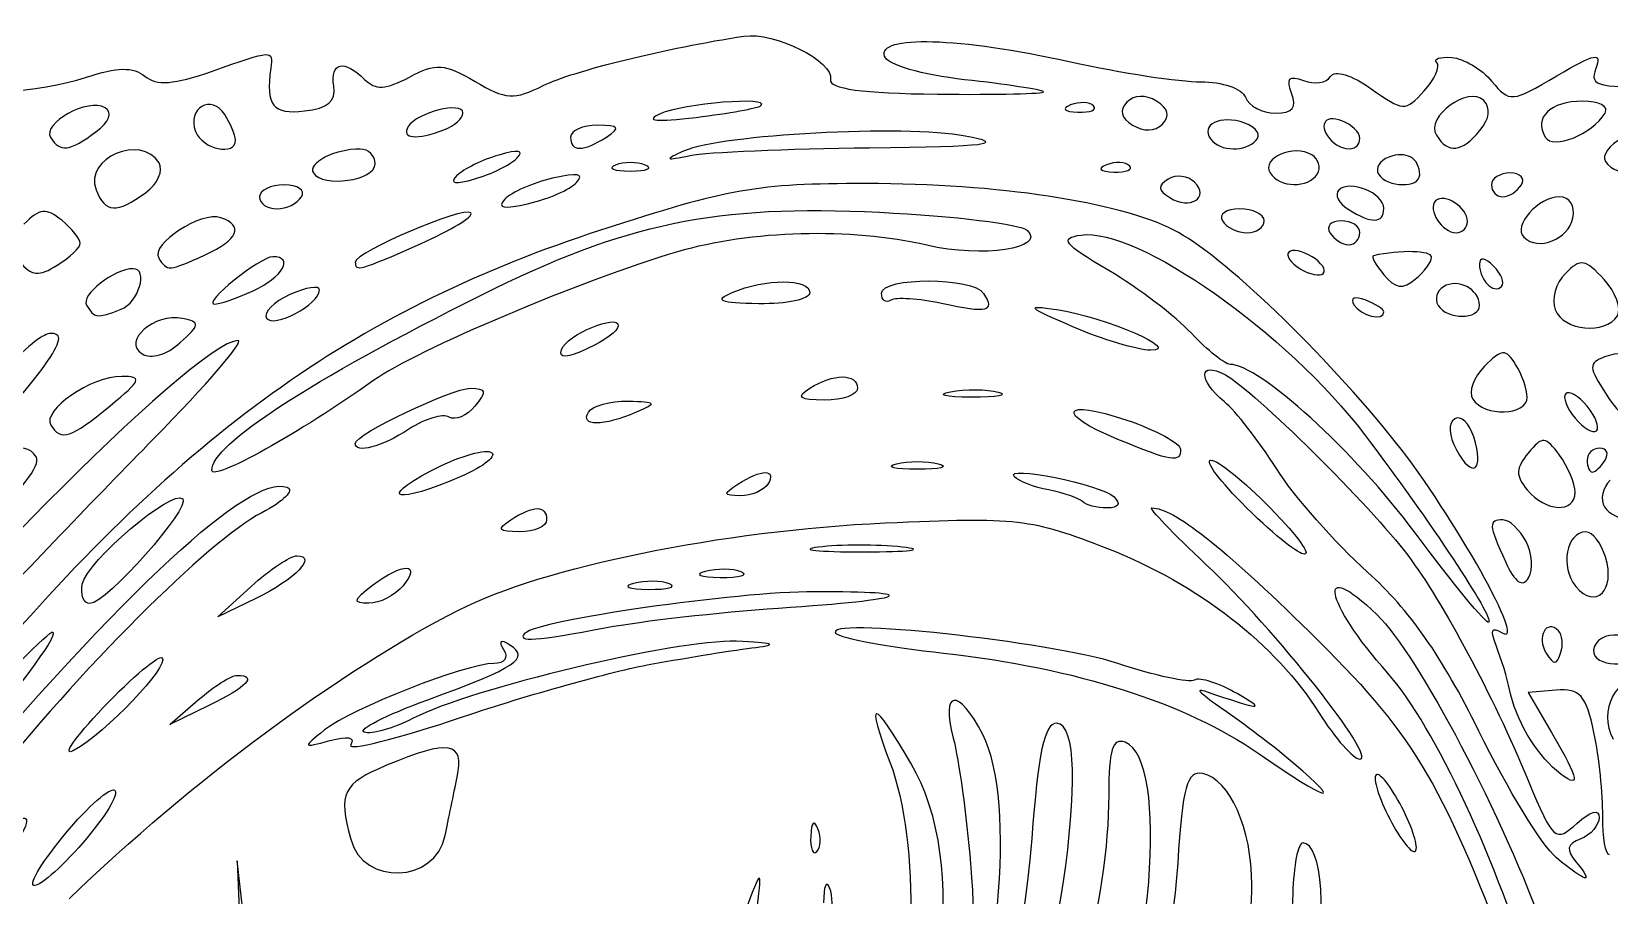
# Model space of a CAD drawing. Extents: x 10.1 to 90.6, y 31.5 to 101.4.
# Drawn here: x 37.27 to 72.18, y 82.28 to 101.39 of the extents above; entities that cross this region are included whole.
import ezdxf

# ---------------------------------------------------------------- set-up
doc = ezdxf.new("R2010")
doc.units = 0
doc.layers.get('0').update_dxf_attribs({"linetype": 'CONTINUOUS'})

msp = doc.modelspace()

# ---------------------------------------------------------------- linework, layer by layer
at = {"color": 7}
for points in [[(62.161388, 99.846646)], [(53.408091, 99.748255)], [(60.766814, 99.741895)], [(72.084142, 99.583486)], [(38.69545, 99.168122)], [(46.39704, 99.213495)], [(69.314444, 99.196401)], [(41.784421, 98.986671)], [(49.990555, 99.052817)], [(55.811388, 98.817737)], [(64.391757, 99.022736)], [(66.659305, 99.024588)], [(44.87526, 98.457512)], [(48.00618, 98.583134)], [(50.850451, 98.434295)], [(61.560564, 98.418912)], [(65.721963, 98.240781)], [(67.982222, 98.214966)], [(39.79395, 97.822062)], [(49.329097, 98.047373)], [(63.001245, 98.054226)], [(70.23118, 97.994491)], [(43.24368, 97.729908)], [(67.188472, 97.473617)], [(64.542638, 97.200741)], [(69.040555, 97.185125)], [(71.372021, 97.269924)], [(38.348888, 96.702822)], [(66.659305, 96.936158)], [(41.114565, 96.449462)], [(45.877869, 96.693683)], [(65.600972, 96.406991)], [(68.246805, 96.395172)], [(69.618228, 96.199735)], [(42.172898, 95.655712)], [(43.640555, 95.671214)], [(52.76868, 95.613241)], [(69.305138, 95.333047)], [(39.25329, 95.244674)], [(40.614354, 95.039781)], [(67.188472, 95.188058)], [(60.309305, 94.856414)], [(48.995677, 94.348395)], [(54.488472, 93.496575)], [(57.600411, 93.419115)], [(70.359421, 93.298137)], [(39.010347, 93.107902)], [(49.59368, 92.967408)], [(71.686388, 93.099699)], [(39.966249, 92.372095)], [(44.434305, 92.279235)], [(61.301492, 92.367566)], [(69.177956, 92.422144)], [(37.378778, 91.97522)], [(56.406701, 91.826876)], [(72.083263, 91.909075)], [(41.259305, 91.682692)], [(46.106532, 91.67204)], [(52.900972, 91.379908)], [(71.421815, 91.197046)], [(60.521493, 90.99133)], [(64.145763, 90.861909)], [(47.873888, 90.58624)], [(67.880561, 90.302599)], [(70.335701, 90.108881)], [(56.533092, 89.985519)], [(72.091717, 89.765775)], [(52.972152, 89.436805)], [(38.395635, 89.168584)], [(44.815604, 89.139445)], [(51.384652, 89.172222)], [(49.990706, 88.204937)], [(71.052492, 88.133264)], [(50.973792, 87.394484)], [(38.860338, 86.436282)], [(65.204097, 85.194145)], [(67.585347, 84.236158)], [(46.420963, 83.603883)], [(54.669201, 83.756601)], [(71.001416, 83.117624)], [(37.297715, 82.538491)], [(54.928283, 82.45022)]]:
    msp.add_lwpolyline(points, close=True, dxfattribs=at)
for points in [[(57.405426, 95.371214), (57.405426, 95.371343)], [(42.234715, 88.850502), (41.391597, 88.441443), (42.133954, 89.116966)], [(41.193159, 86.478906), (40.333263, 86.062148), (40.957886, 86.604404)], [(71.004028, 86.819589), (70.378563, 86.767823), (70.900184, 85.883742)], [(42.036698, 81.174434), (41.818092, 83.045533), (41.908344, 80.894968)]]:
    msp.add_lwpolyline(points, dxfattribs=at)
for points in [[(48.594124, 100.192941), (49.231312, 100.511621), (51.339858, 101.030215), (53.033263, 101.284744)], [(53.033263, 101.284744), (53.707586, 101.386098), (55.034032, 100.723674), (54.949561, 100.327751)], [(56.14167, 100.838754), (55.983203, 101.316092), (57.79008, 101.263381), (60.254314, 100.718779)], [(41.255257, 100.506596), (42.619118, 100.987794), (42.616162, 100.987643), (42.56247, 100.574171)], [(71.017532, 100.406428), (71.875266, 100.912501), (72.020941, 100.939698), (71.877947, 100.567067)], [(38.485191, 100.377064), (39.170311, 100.603174), (39.523098, 100.60895), (39.777022, 100.398204)], [(42.56247, 100.574171), (42.454454, 99.742345), (42.607039, 99.549691), (43.309826, 99.630555)], [(43.959685, 100.177296), (43.870099, 100.710839), (44.187605, 100.781183), (44.640624, 100.328164)], [(45.630542, 100.378736), (46.221364, 100.694935), (46.407768, 100.682708), (47.083726, 100.28341)], [(57.915022, 100.322171), (56.965286, 100.428277), (56.204353, 100.649939), (56.14167, 100.838754)], [(60.254314, 100.718779), (61.375965, 100.470891), (62.675963, 100.271268), (63.143199, 100.275176)], [(66.007948, 100.392079), (66.100867, 100.542426), (66.47589, 100.430153), (66.907611, 100.122741)], [(68.080239, 100.073275), (68.318004, 100.336006), (68.444814, 100.618695), (68.362036, 100.701475)], [(68.362036, 100.701475), (68.279256, 100.784255), (68.427825, 100.834124), (68.692186, 100.812296)], [(68.692186, 100.812296), (68.95655, 100.790468), (69.355576, 100.553142), (69.578913, 100.284907)], [(71.877947, 100.567067), (71.724123, 100.166204), (71.915867, 100.126493), (73.680476, 100.193745)], [(35.128417, 100.226873), (35.778236, 99.94832), (37.406884, 100.021192), (38.485191, 100.377064)], [(39.777022, 100.398204), (40.033181, 100.185609), (40.427415, 100.214517), (41.255257, 100.506596)], [(44.640624, 100.328164), (44.880443, 100.088345), (45.109842, 100.100067), (45.630542, 100.378736)], [(47.083726, 100.28341), (47.765422, 99.880722), (47.947987, 99.869786), (48.594124, 100.192941)], [(54.949561, 100.327751), (54.905545, 100.121447), (55.64863, 100.018853), (57.311917, 100.001594)], [(59.658533, 100.056365), (59.614559, 100.100339), (58.82998, 100.219952), (57.915022, 100.322171)], [(63.143199, 100.275176), (63.610434, 100.279092), (64.053183, 100.124712), (64.127084, 99.93213)], [(65.14986, 100.024793), (65.022082, 100.357771), (65.087664, 100.426263), (65.414274, 100.30093)], [(65.414274, 100.30093), (65.653158, 100.209263), (65.92031, 100.250278), (66.007948, 100.392079)], [(69.398766, 99.858851), (69.058356, 100.199261), (68.103358, 99.49905), (68.354289, 99.093033)], [(69.578913, 100.284907), (69.971534, 99.813359), (70.019177, 99.817383), (71.017532, 100.406428)], [(38.899357, 99.701109), (38.532575, 99.927794), (37.49806, 99.359223), (37.695635, 99.039542)], [(41.549418, 99.549736), (41.255791, 100.013318), (40.703434, 99.694854), (40.902292, 99.176634)], [(43.309826, 99.630555), (43.832756, 99.690724), (44.015559, 99.844521), (43.959685, 100.177296)], [(46.815555, 99.5856), (46.815555, 99.851438), (45.799216, 99.599491), (45.605192, 99.285541)], [(53.408091, 99.748255), (53.640141, 99.955358), (51.684235, 99.797568), (51.18118, 99.568603)], [(57.311917, 100.001594), (58.646531, 99.987756), (59.702509, 100.012389), (59.658533, 100.056365)], [(60.766814, 99.741905), (60.678893, 99.829824), (60.45069, 99.839222), (60.259696, 99.762781)], [(62.161388, 99.846646), (61.917911, 99.997122), (61.668501, 99.988759), (61.504354, 99.824606)], [(62.289256, 99.339514), (62.465646, 99.515904), (62.423021, 99.684946), (62.161388, 99.846646)], [(64.127084, 99.93213), (64.200984, 99.739551), (64.499572, 99.581983), (64.790614, 99.581983)], [(64.790614, 99.581983), (65.176678, 99.581983), (65.273828, 99.701731), (65.14986, 100.024793)], [(66.907611, 100.122741), (67.620285, 99.61527), (67.664079, 99.613424), (68.080239, 100.073275)], [(69.314444, 99.196401), (69.531159, 99.457526), (69.561527, 99.69609), (69.398766, 99.858851)], [(71.585325, 99.846646), (70.874295, 99.846646), (70.495406, 99.481577), (70.760788, 99.052182)], [(72.084142, 99.583486), (72.175418, 99.731171), (71.956541, 99.846646), (71.585325, 99.846646)], [(38.69545, 99.168122), (38.990413, 99.391761), (39.068719, 99.596437), (38.899357, 99.701109)], [(41.784421, 98.986671), (41.782304, 99.095811), (41.676442, 99.34919), (41.549418, 99.549736)], [(46.39704, 99.213495), (46.627225, 99.301824), (46.815555, 99.469271), (46.815555, 99.5856)], [(51.18118, 99.568603), (50.824966, 99.406472), (51.084395, 99.380395), (51.97493, 99.48881)], [(51.97493, 99.48881), (52.702534, 99.57739), (53.347456, 99.69414), (53.408091, 99.748255)], [(60.259696, 99.762781), (60.048629, 99.678321), (60.111322, 99.615625), (60.419549, 99.60293)], [(60.419549, 99.60293), (60.698462, 99.591447), (60.854733, 99.653976), (60.766814, 99.741895)], [(61.504354, 99.824606), (61.327964, 99.648216), (61.370588, 99.479174), (61.632222, 99.317474)], [(64.01076, 99.394772), (63.474473, 99.535014), (63.09728, 99.263451), (63.403303, 98.957429)], [(66.26243, 99.413161), (65.859131, 99.567921), (65.720566, 99.286081), (66.041945, 98.964702)], [(70.760788, 99.052182), (70.937903, 98.765601), (71.790123, 99.107755), (72.084142, 99.583486)], [(37.695635, 99.039542), (37.902377, 98.705022), (38.121884, 98.733253), (38.69545, 99.168122)], [(40.902292, 99.176634), (41.053658, 98.782185), (41.79184, 98.623218), (41.784421, 98.986671)], [(45.605192, 99.285541), (45.438354, 99.01559), (45.796412, 98.983012), (46.39704, 99.213495)], [(49.792117, 99.313349), (49.464696, 99.315466), (49.196805, 99.198337), (49.196805, 99.052817)], [(49.990555, 99.052817), (50.311484, 99.260216), (50.273511, 99.310071), (49.792117, 99.313349)], [(57.928055, 99.075423), (56.588835, 99.323954), (52.519482, 99.108194), (51.710347, 98.745754)], [(61.632222, 99.317474), (61.875699, 99.166998), (62.125109, 99.175361), (62.289256, 99.339514)], [(64.391757, 99.022736), (64.471468, 99.151713), (64.300018, 99.319128), (64.01076, 99.394772)], [(66.659305, 99.024588), (66.659305, 99.154541), (66.480711, 99.329396), (66.26243, 99.413161)], [(68.354289, 99.093033), (68.610742, 98.678087), (68.911118, 98.710425), (69.314444, 99.196401)], [(73.106809, 99.131702), (72.857476, 99.381032), (71.911239, 98.801992), (72.091468, 98.510376)], [(40.093487, 98.483521), (39.696639, 99.125635), (38.431348, 98.586144), (38.698906, 97.888901)], [(49.196805, 99.052817), (49.196805, 98.721315), (49.477591, 98.721315), (49.990555, 99.052817)], [(51.842638, 98.644866), (52.20644, 98.719743), (53.992378, 98.797536), (55.811388, 98.817737)], [(55.811388, 98.817737), (58.432687, 98.846849), (58.871723, 98.900298), (57.928055, 99.075423)], [(63.403303, 98.957429), (63.648675, 98.712057), (64.223207, 98.750017), (64.391757, 99.022736)], [(65.592616, 98.661112), (65.201043, 98.903118), (64.472884, 98.585994), (64.673774, 98.260942)], [(66.041945, 98.964702), (66.294804, 98.71184), (66.659305, 98.747199), (66.659305, 99.024588)], [(39.79395, 97.822062), (40.062274, 98.018267), (40.197066, 98.315923), (40.093487, 98.483521)], [(44.544139, 98.788241), (43.979079, 98.788241), (43.372614, 98.47856), (43.508163, 98.259239)], [(43.508163, 98.259239), (43.714651, 97.925131), (44.875241, 98.093453), (44.87526, 98.457512)], [(44.87526, 98.457512), (44.87527, 98.639413), (44.726265, 98.788241), (44.544139, 98.788241)], [(47.609305, 98.65595), (47.245503, 98.550479), (46.828784, 98.34512), (46.683263, 98.199599)], [(47.080138, 98.126783), (47.44394, 98.232254), (47.860659, 98.437613), (48.00618, 98.583134)], [(48.00618, 98.583134), (48.18257, 98.759523), (48.050278, 98.783794), (47.609305, 98.65595)], [(50.850451, 98.434295), (50.66855, 98.507693), (50.370893, 98.507693), (50.188992, 98.434295)], [(51.710347, 98.745754), (51.261621, 98.544756), (51.28173, 98.529418), (51.842638, 98.644866)], [(61.560564, 98.418923), (61.472643, 98.506841), (61.24444, 98.516239), (61.053446, 98.439798)], [(65.721963, 98.240792), (65.805688, 98.376258), (65.747469, 98.565401), (65.592616, 98.661112)], [(67.296416, 98.609986), (67.093198, 98.532005), (66.992802, 98.361614), (67.073314, 98.231344)], [(67.982222, 98.214968), (67.982222, 98.587303), (67.684372, 98.758859), (67.296416, 98.609986)], [(72.091468, 98.510376), (72.327254, 98.128865), (73.273888, 98.2101), (73.273888, 98.611843)], [(46.683263, 98.199599), (46.506873, 98.023209), (46.639165, 97.998939), (47.080138, 98.126783)], [(48.79993, 98.142221), (48.363367, 98.040375), (47.887117, 97.831037), (47.741597, 97.677026)], [(49.329097, 98.047373), (49.513802, 98.242856), (49.354047, 98.271489), (48.79993, 98.142221)], [(50.188992, 98.434295), (50.007091, 98.360897), (50.15592, 98.300842), (50.519722, 98.300842)], [(50.519722, 98.300842), (50.883524, 98.300842), (51.032352, 98.360897), (50.850451, 98.434295)], [(61.053446, 98.439798), (60.842379, 98.355338), (60.905073, 98.292642), (61.213299, 98.279947)], [(61.213299, 98.279947), (61.492212, 98.268465), (61.648483, 98.330994), (61.560564, 98.418912)], [(62.420778, 98.123581), (62.18078, 97.975253), (62.188098, 97.876929), (62.451237, 97.7143)], [(63.001245, 98.054226), (62.855724, 98.199747), (62.594514, 98.230955), (62.420778, 98.123581)], [(64.673774, 98.260942), (64.880572, 97.92634), (65.520022, 97.914045), (65.721963, 98.240781)], [(67.188472, 97.473627), (67.188472, 97.814659), (66.434655, 98.122618), (66.192535, 97.880501)], [(67.073314, 98.231344), (67.257986, 97.932539), (67.982222, 97.919492), (67.982222, 98.214966)], [(69.982212, 98.259074), (69.755343, 98.259074), (69.569722, 98.140012), (69.569722, 97.994491)], [(70.23118, 97.994491), (70.321117, 98.140012), (70.209087, 98.259074), (69.982212, 98.259074)], [(38.698906, 97.888901), (38.89729, 97.371916), (39.156685, 97.356083), (39.79395, 97.822062)], [(42.862421, 97.994491), (42.562791, 97.994491), (42.317638, 97.875429), (42.317638, 97.729908)], [(43.24368, 97.729908), (43.333617, 97.875429), (43.162051, 97.994491), (42.862421, 97.994491)], [(48.270763, 97.582178), (48.707326, 97.684024), (49.183576, 97.893362), (49.329097, 98.047373)], [(55.739832, 98.02404), (53.31042, 98.024834), (52.708138, 97.919037), (49.858263, 96.991681)], [(62.542915, 96.99697), (61.295426, 97.624432), (58.654156, 98.023188), (55.739832, 98.02404)], [(62.451237, 97.7143), (62.9026, 97.435345), (63.346055, 97.709405), (63.001245, 98.054226)], [(66.192535, 97.880501), (66.093885, 97.781848), (66.188328, 97.590369), (66.402384, 97.45499)], [(69.040555, 97.185131), (69.040555, 97.497302), (68.524525, 97.831243), (68.334998, 97.64172)], [(69.569722, 97.994491), (69.569722, 97.84897), (69.681757, 97.729908), (69.818689, 97.729908)], [(69.818689, 97.729908), (69.955622, 97.729908), (70.141243, 97.84897), (70.23118, 97.994491)], [(37.938734, 97.211761), (37.60039, 97.492561), (37.453819, 97.477397), (37.101566, 97.125147)], [(41.457742, 97.269885), (41.026241, 97.417633), (39.897714, 96.683621), (40.086566, 96.378051)], [(42.317638, 97.729908), (42.317638, 97.584387), (42.489205, 97.465325), (42.698898, 97.465325)], [(42.698898, 97.465325), (42.90859, 97.465325), (43.153743, 97.584387), (43.24368, 97.729908)], [(46.991826, 97.37725), (46.838034, 97.531042), (44.434305, 96.508774), (44.434305, 96.289577)], [(47.217851, 95.556708), (50.419691, 97.155614), (52.405023, 97.568388), (56.033898, 97.389664)], [(47.741597, 97.677026), (47.556891, 97.481543), (47.716646, 97.45291), (48.270763, 97.582178)], [(63.997856, 97.465325), (63.698226, 97.465325), (63.526659, 97.346262), (63.616597, 97.200741)], [(64.542638, 97.200741), (64.542638, 97.346262), (64.297486, 97.465325), (63.997856, 97.465325)], [(66.402384, 97.45499), (66.914551, 97.131084), (67.188472, 97.13758), (67.188472, 97.473617)], [(68.334998, 97.64172), (68.145475, 97.452188), (68.479416, 96.936158), (68.791587, 96.936158)], [(71.076727, 97.729908), (70.60415, 97.729908), (70.03592, 97.08732), (70.286719, 96.836521)], [(71.372021, 97.269924), (71.4233, 97.536193), (71.29894, 97.729908), (71.076727, 97.729908)], [(38.348888, 96.702822), (38.348888, 96.795521), (38.16432, 97.024542), (37.938734, 97.211761)], [(41.114565, 96.449462), (41.847998, 96.783636), (41.977019, 97.092085), (41.457742, 97.269885)], [(45.877869, 96.693683), (46.563306, 96.996882), (47.064586, 97.30449), (46.991826, 97.37725)], [(57.075954, 96.662023), (55.394519, 97.049905), (53.181303, 96.990347), (51.559931, 96.513584)], [(56.033898, 97.389664), (57.693819, 97.307913), (59.164969, 97.127994), (59.303118, 96.989844)], [(60.489835, 96.886149), (61.729183, 97.062586), (65.048405, 94.727427), (66.761315, 92.474)], [(63.616597, 97.200741), (63.706534, 97.05522), (63.951686, 96.936158), (64.161379, 96.936158)], [(64.161379, 96.936158), (64.371072, 96.936158), (64.542638, 97.05522), (64.542638, 97.200741)], [(66.246814, 97.200741), (66.019945, 97.200741), (65.907909, 97.081679), (65.997847, 96.936158)], [(66.659305, 96.936158), (66.659305, 97.081679), (66.473684, 97.200741), (66.246814, 97.200741)], [(68.791587, 96.936158), (68.92852, 96.936158), (69.040555, 97.048193), (69.040555, 97.185125)], [(70.286719, 96.836521), (70.603377, 96.519865), (71.279576, 96.789899), (71.372021, 97.269924)], [(49.858263, 96.991681), (44.566044, 95.269579), (40.801028, 92.619306), (36.435967, 87.54345)], [(37.842285, 96.217901), (38.120918, 96.39191), (38.348888, 96.610125), (38.348888, 96.702822)], [(59.303118, 96.989844), (59.713884, 96.579079), (58.322991, 96.37435), (57.075954, 96.662023)], [(61.103055, 96.101522), (60.09866, 96.69408), (60.002743, 96.816804), (60.489835, 96.886149)], [(67.44825, 92.305949), (65.899353, 94.259241), (63.584246, 96.4732), (62.542915, 96.99697)], [(65.997847, 96.936158), (66.087784, 96.790637), (66.273405, 96.671574), (66.410337, 96.671574)], [(66.410337, 96.671574), (66.54727, 96.671574), (66.659305, 96.790637), (66.659305, 96.936158)], [(40.086566, 96.378051), (40.271761, 96.0784), (40.305284, 96.080728), (41.114565, 96.449462)], [(42.611532, 96.406991), (42.329055, 96.406991), (41.046151, 95.370089), (41.313002, 95.357461)], [(42.172898, 95.655712), (42.825562, 95.953085), (43.090573, 96.406991), (42.611532, 96.406991)], [(44.434305, 96.289577), (44.434305, 96.069748), (44.524335, 96.09495), (45.877869, 96.693683)], [(51.559931, 96.513584), (49.460753, 95.896324), (45.768551, 94.334827), (44.843425, 93.673057)], [(65.08713, 96.510509), (65.014369, 96.437749), (65.126537, 96.272104), (65.336388, 96.142408)], [(65.600972, 96.406991), (65.39112, 96.536687), (65.15989, 96.58327), (65.08713, 96.510509)], [(65.85023, 96.03889), (65.922991, 96.11165), (65.810823, 96.277295), (65.600972, 96.406991)], [(66.957638, 96.429039), (66.903439, 96.416921), (67.008534, 96.226929), (67.191178, 96.006854)], [(68.246805, 96.395172), (68.246805, 96.544715), (67.555769, 96.56287), (66.957638, 96.429039)], [(67.885035, 95.906958), (68.084009, 96.072092), (68.246805, 96.291789), (68.246805, 96.395172)], [(69.618228, 96.199735), (69.428373, 96.38959), (69.305138, 96.405211), (69.305138, 96.239423)], [(72.060721, 95.902732), (71.648516, 96.358215), (71.541278, 96.375273), (71.204873, 96.038868)], [(37.005117, 96.299827), (37.270947, 95.979522), (37.43489, 95.963478), (37.842285, 96.217901)], [(39.52212, 96.142408), (39.106303, 96.142408), (38.353966, 95.554496), (38.489385, 95.335384)], [(39.25329, 95.244674), (39.639068, 95.392711), (39.863567, 96.142408), (39.52212, 96.142408)], [(62.935112, 94.712459), (62.582324, 95.09011), (61.757899, 95.715188), (61.103055, 96.101522)], [(65.336388, 96.142408), (65.54624, 96.012712), (65.77747, 95.966129), (65.85023, 96.03889)], [(67.191178, 96.006854), (67.443768, 95.702501), (67.609866, 95.678588), (67.885035, 95.906958)], [(69.305138, 96.239423), (69.305138, 95.886262), (69.618037, 95.573363), (69.794617, 95.749943)], [(69.794617, 95.749943), (69.869804, 95.825127), (69.790437, 96.027534), (69.618228, 96.199735)], [(71.204873, 96.038868), (70.993347, 95.827342), (70.892353, 95.466448), (70.980446, 95.236882)], [(41.313002, 95.357461), (41.415295, 95.352619), (41.802248, 95.486831), (42.172898, 95.655712)], [(42.470493, 95.050803), (42.618692, 94.811014), (43.640555, 95.352844), (43.640555, 95.671214)], [(43.640555, 95.671214), (43.640555, 95.778611), (43.346632, 95.73256), (42.987394, 95.568878)], [(52.76868, 95.613241), (53.506539, 95.93031), (54.488472, 95.93031), (54.488472, 95.613241)], [(56.075972, 95.597625), (56.075972, 95.964177), (58.109146, 95.962388), (58.33581, 95.595509)], [(68.507073, 95.742866), (68.359179, 95.651463), (68.306672, 95.465842), (68.390397, 95.330375)], [(69.305138, 95.333042), (69.305138, 95.690328), (68.822819, 95.938009), (68.507073, 95.742866)], [(72.358149, 95.100746), (72.453754, 95.255437), (72.319912, 95.616332), (72.060721, 95.902732)], [(38.489385, 95.335384), (38.67245, 95.039177), (38.707065, 95.035068), (39.25329, 95.244674)], [(41.259305, 91.682692), (41.259305, 92.256441), (43.412921, 93.656637), (47.217851, 95.556708)], [(42.987394, 95.568878), (42.628153, 95.405199), (42.39555, 95.172064), (42.470493, 95.050803)], [(53.363992, 95.367255), (52.493106, 95.381649), (52.358851, 95.437132), (52.76868, 95.613241)], [(54.488472, 95.613241), (54.488472, 95.46772), (53.982456, 95.357027), (53.363992, 95.367255)], [(56.280947, 95.444109), (56.168211, 95.374434), (56.075972, 95.44358), (56.075972, 95.597625)], [(57.405426, 95.371343), (56.899699, 95.481039), (56.393683, 95.513784), (56.280947, 95.444109)], [(58.33581, 95.595509), (58.589048, 95.185762), (58.433401, 95.148239), (57.405426, 95.371214)], [(60.309305, 94.856414), (59.295752, 95.291603), (59.242381, 95.348367), (59.950429, 95.238096)], [(66.777854, 95.449612), (66.542396, 95.539965), (66.436192, 95.49561), (66.528886, 95.345628)], [(66.528886, 95.345628), (66.684266, 95.094219), (67.188472, 94.97377), (67.188472, 95.188058)], [(67.188472, 95.188058), (67.188472, 95.245251), (67.003695, 95.362948), (66.777854, 95.449612)], [(68.390397, 95.330375), (68.589012, 95.00901), (69.305138, 95.011097), (69.305138, 95.333047)], [(40.614354, 95.039781), (39.988688, 95.165246), (39.269233, 94.539131), (39.719385, 94.260921)], [(40.554876, 94.50215), (41.001619, 94.905282), (41.007771, 94.960887), (40.614354, 95.039781)], [(48.995677, 94.348395), (49.106201, 94.679971), (50.256186, 95.163524), (50.253075, 94.877112)], [(59.950429, 95.238096), (61.049863, 95.066874), (62.75098, 94.331359), (62.029097, 94.339341)], [(70.980446, 95.236882), (71.161484, 94.765106), (72.093778, 94.672983), (72.358149, 95.100746)], [(37.840481, 94.674375), (37.572228, 94.840163), (37.252053, 94.556159), (34.786959, 91.965836)], [(35.126967, 91.313767), (36.924075, 93.075982), (38.090118, 94.520091), (37.840481, 94.674375)], [(50.253075, 94.877112), (50.252016, 94.77266), (49.946938, 94.546108), (49.575297, 94.373663)], [(62.029097, 94.339341), (61.738055, 94.342569), (60.964149, 94.575241), (60.309305, 94.856414)], [(63.787274, 94.025823), (63.671373, 94.025823), (63.287902, 94.334809), (62.935112, 94.712459)], [(41.841909, 94.554908), (40.911124, 94.554908), (34.109255, 87.646804), (34.122685, 86.715118)], [(39.719385, 94.260921), (39.918307, 94.13798), (40.260937, 94.236897), (40.554876, 94.50215)], [(39.966249, 92.372095), (41.14664, 93.572642), (41.990687, 94.554908), (41.841909, 94.554908)], [(49.575297, 94.373663), (49.112199, 94.158782), (48.929822, 94.150831), (48.995677, 94.348395)], [(70.104405, 94.025741), (69.883666, 94.374819), (69.800721, 94.369911), (69.415692, 93.984985)], [(73.273888, 93.669567), (73.273888, 94.123148), (72.628268, 94.40378), (72.074043, 94.191106)], [(63.661785, 93.198302), (63.072253, 93.682563), (63.087533, 94.11617), (63.68274, 93.793098)], [(67.880561, 90.302599), (66.540713, 92.105874), (64.429936, 94.025823), (63.787274, 94.025823)], [(69.415692, 93.984985), (69.174929, 93.744288), (69.058586, 93.416866), (69.157154, 93.257381)], [(70.359421, 93.298137), (70.357304, 93.480038), (70.242435, 93.80746), (70.104405, 94.025741)], [(72.074043, 94.191106), (71.713302, 94.052676), (71.717038, 93.960347), (72.107502, 93.36442)], [(39.267657, 93.759843), (38.590014, 93.76143), (37.4963, 93.01208), (37.698619, 92.684722)], [(39.010347, 93.107902), (39.705026, 93.677322), (39.737141, 93.758695), (39.267657, 93.759843)], [(44.843425, 93.673057), (43.234303, 92.522008), (41.259305, 91.425234), (41.259305, 91.682692)], [(54.488472, 93.496575), (55.006137, 93.831116), (55.546805, 93.831116), (55.546805, 93.496575)], [(63.68274, 93.793098), (64.316933, 93.448867), (66.908423, 90.887817), (67.717636, 89.805595)], [(44.434305, 92.279235), (44.434305, 92.479484), (46.568249, 93.496575), (46.988391, 93.496575)], [(46.988391, 93.496575), (47.331342, 93.496575), (47.34882, 93.423441), (47.082557, 93.102613)], [(49.59368, 92.967408), (49.683617, 93.112929), (50.077598, 93.223622), (50.469191, 93.213394)], [(50.469191, 93.213394), (51.104938, 93.196804), (51.124514, 93.170449), (50.652013, 92.967408)], [(54.819201, 93.236042), (54.252215, 93.23919), (54.179208, 93.296714), (54.488472, 93.496575)], [(55.546805, 93.496575), (55.546805, 93.351054), (55.219383, 93.233814), (54.819201, 93.236042)], [(58.060347, 93.298709), (57.478263, 93.301645), (57.271293, 93.355829), (57.600411, 93.419115)], [(57.600411, 93.41912), (57.929529, 93.482406), (58.405779, 93.480004), (58.658744, 93.413776)], [(58.658744, 93.413776), (58.91171, 93.347553), (58.642419, 93.295772), (58.060347, 93.298709)], [(61.301492, 92.367566), (59.903339, 92.941185), (60.062742, 93.283884), (61.49993, 92.794185)], [(69.157154, 93.257381), (69.403815, 92.858278), (70.364411, 92.890843), (70.359421, 93.298137)], [(71.214107, 93.37707), (71.141347, 93.30431), (71.234824, 93.06043), (71.421805, 92.835116)], [(71.686388, 93.099699), (71.499394, 93.325013), (71.286867, 93.449831), (71.214107, 93.37707)], [(72.107502, 93.36442), (72.4521, 92.838498), (72.625572, 92.758728), (72.910475, 92.995179)], [(37.698619, 92.684722), (37.923496, 92.320861), (38.132401, 92.388256), (39.010347, 93.107902)], [(46.509358, 92.860836), (46.373926, 92.944537), (45.974886, 92.824162), (45.622604, 92.59334)], [(47.082557, 93.102613), (46.902727, 92.885935), (46.64479, 92.777133), (46.509358, 92.860836)], [(50.652013, 92.967408), (49.916943, 92.651538), (49.39846, 92.651538), (49.59368, 92.967408)], [(64.813942, 91.719556), (64.423391, 92.333149), (63.904921, 92.998584), (63.661785, 93.198302)], [(69.177956, 92.422144), (69.08143, 92.726264), (68.891645, 92.906607), (68.756207, 92.8229)], [(71.894086, 92.557746), (71.966847, 92.630506), (71.873369, 92.874386), (71.686388, 93.099699)], [(45.622604, 92.59334), (45.019817, 92.198378), (44.434305, 92.04361), (44.434305, 92.279235)], [(61.49993, 92.794185), (62.154774, 92.571057), (62.690555, 92.280629), (62.690555, 92.148787)], [(68.756207, 92.8229), (68.608088, 92.73136), (68.624222, 92.457204), (68.796694, 92.134941)], [(71.421805, 92.835116), (71.608799, 92.609802), (71.821326, 92.484985), (71.894086, 92.557746)], [(37.378778, 91.97522), (37.11303, 92.416686), (36.507634, 92.117487), (35.572697, 91.082625)], [(35.974949, 88.204908), (36.989774, 89.296314), (38.785858, 91.171548), (39.966249, 92.372095)], [(62.690555, 92.148787), (62.690555, 91.842489), (62.51325, 91.870416), (61.301492, 92.367566)], [(66.761315, 92.474), (68.212835, 90.564441), (69.62303, 88.434688), (69.51045, 88.322108)], [(69.807352, 88.089274), (70.390414, 87.728922), (68.743684, 90.672293), (67.44825, 92.305949)], [(68.796694, 92.134941), (69.151542, 91.471896), (69.416261, 91.671307), (69.177956, 92.422144)], [(71.077156, 92.014688), (70.763791, 92.443239), (70.700807, 92.44783), (70.383299, 92.065258)], [(71.966587, 92.173658), (71.812478, 92.173658), (71.686388, 92.054595), (71.686388, 91.909075)], [(72.083263, 91.909075), (72.1732, 92.054595), (72.120696, 92.173658), (71.966587, 92.173658)], [(34.936441, 89.775639), (35.311252, 89.543991), (37.600967, 91.606119), (37.378778, 91.97522)], [(46.106532, 91.67204), (46.662456, 91.96537), (47.257769, 92.151991), (47.429449, 92.086753)], [(47.429449, 92.086753), (47.601132, 92.021517), (47.298935, 91.776256), (46.757908, 91.541732)], [(56.869722, 91.705875), (56.360399, 91.705875), (56.152039, 91.760326), (56.406701, 91.826876)], [(56.406701, 91.826876), (56.661362, 91.893424), (57.078081, 91.893424), (57.332742, 91.826876)], [(57.332742, 91.826876), (57.587404, 91.760326), (57.379044, 91.705875), (56.869722, 91.705875)], [(59.016733, 91.539002), (58.766612, 91.809194), (60.936386, 91.372103), (61.222117, 91.094735)], [(64.145763, 90.86192), (63.56368, 91.435828), (63.212094, 91.906236), (63.364462, 91.907273)], [(63.364462, 91.907273), (63.51683, 91.908331), (64.106541, 91.432907), (64.67493, 90.850823)], [(70.383299, 92.065258), (70.103796, 91.728478), (70.099841, 91.565272), (70.363482, 91.247616)], [(71.421805, 91.197046), (71.421805, 91.387515), (71.266711, 91.755452), (71.077156, 92.014688)], [(71.686388, 91.909075), (71.686388, 91.763554), (71.738892, 91.644491), (71.803064, 91.644491)], [(71.803064, 91.644491), (71.867236, 91.644491), (71.993326, 91.763554), (72.083263, 91.909075)], [(35.217044, 84.182535), (39.430817, 89.132532), (42.08862, 91.590855), (42.922092, 91.30928)], [(46.757908, 91.541732), (45.367154, 90.938871), (44.895749, 91.033174), (46.106532, 91.67204)], [(52.900972, 91.379908), (53.419124, 91.714765), (53.769382, 91.714765), (53.56243, 91.379908)], [(59.780138, 91.247616), (59.449716, 91.311248), (59.106184, 91.442373), (59.016733, 91.539002)], [(66.828781, 89.430857), (66.11117, 90.076052), (65.204491, 91.105966), (64.813942, 91.719556)], [(72.196709, 91.4669), (72.028704, 91.298895), (71.971241, 91.032002), (72.069015, 90.8738)], [(38.395635, 89.168584), (38.495192, 89.674166), (40.389273, 91.279882), (40.617214, 91.051941)], [(42.922092, 91.30928), (43.098966, 91.249526), (42.848509, 90.995545), (42.36552, 90.744873)], [(52.951502, 91.119375), (52.565932, 91.122868), (52.558947, 91.158875), (52.900972, 91.379908)], [(53.56243, 91.379908), (53.472493, 91.234387), (53.197575, 91.117147), (52.951502, 91.119375)], [(60.521493, 90.99133), (60.444171, 91.068655), (60.11056, 91.183984), (59.780138, 91.247616)], [(70.363482, 91.247616), (70.769237, 90.758714), (71.421815, 90.72753), (71.421815, 91.197046)], [(40.617214, 91.051941), (40.805304, 90.863851), (38.918049, 88.734157), (38.563283, 88.734157)], [(47.873888, 90.58624), (48.386852, 90.917742), (48.667638, 90.917742), (48.667638, 90.58624)], [(61.067778, 90.850741), (60.844644, 90.850741), (60.598817, 90.914006), (60.521493, 90.99133)], [(61.222117, 91.094735), (61.378843, 90.942599), (61.320738, 90.850741), (61.067778, 90.850741)], [(63.260883, 89.59601), (62.523108, 90.286112), (61.981734, 90.850741), (62.057825, 90.850741)], [(62.057825, 90.850741), (62.536393, 90.850741), (63.624751, 89.995071), (65.544573, 88.109449)], [(64.67493, 90.850823), (66.01246, 89.48107), (65.536154, 89.491055), (64.145763, 90.861909)], [(72.069015, 90.8738), (72.269321, 90.549698), (73.011493, 90.478988), (73.005254, 90.784601)], [(42.36552, 90.744873), (41.192069, 90.135853), (38.295202, 87.240528), (36.250441, 84.633046)], [(46.721514, 88.593044), (48.582247, 89.543676), (52.565967, 90.357005), (56.154762, 90.518967)], [(48.072326, 90.325707), (47.590932, 90.328988), (47.552959, 90.378841), (47.873888, 90.58624)], [(48.667638, 90.58624), (48.667638, 90.440719), (48.399748, 90.32348), (48.072326, 90.325707)], [(56.154762, 90.518967), (59.088412, 90.651359), (59.3847, 90.617291), (61.078203, 89.95287)], [(69.824997, 90.586158), (69.498043, 90.586158), (69.503727, 90.491318), (69.880194, 89.665059)], [(70.335701, 90.108884), (70.195215, 90.371382), (69.965398, 90.586158), (69.824997, 90.586158)], [(69.51045, 88.322108), (69.460478, 88.272133), (68.727026, 89.163356), (67.880561, 90.302599)], [(70.390901, 89.307622), (70.501028, 89.485811), (70.476189, 89.846378), (70.335701, 90.108881)], [(71.660255, 90.321575), (71.226437, 90.321575), (71.080143, 89.542625), (71.433907, 89.116366)], [(72.091717, 89.765778), (71.994694, 90.071464), (71.800537, 90.321575), (71.660255, 90.321575)], [(42.133954, 89.116966), (42.542251, 89.488505), (42.995763, 89.79249), (43.141757, 89.79249)], [(43.141757, 89.79249), (43.606588, 89.79249), (43.107102, 89.273761), (42.234715, 88.850502)], [(54.681009, 89.983384), (54.21131, 89.924935), (54.660451, 89.878072), (55.679097, 89.879247)], [(56.533092, 89.985501), (55.984143, 90.042775), (55.150705, 90.041815), (54.681009, 89.983384)], [(55.679097, 89.879247), (56.697742, 89.880305), (57.082039, 89.928242), (56.533092, 89.985519)], [(61.078203, 89.95287), (63.094804, 89.161683), (64.794387, 87.840103), (65.757676, 86.31415)], [(67.27834, 87.19434), (65.862316, 88.788706), (65.67487, 89.808309), (67.041252, 88.483959)], [(67.717636, 89.805595), (68.510462, 88.745288), (69.585692, 86.735002), (70.382516, 84.823239)], [(71.433907, 89.116366), (71.874893, 88.585014), (72.325336, 89.029704), (72.091717, 89.765775)], [(44.815604, 89.139445), (45.484084, 89.645059), (45.914799, 89.639706), (45.492638, 89.131032)], [(52.178402, 89.446608), (51.920971, 89.379526), (52.067534, 89.320227), (52.504097, 89.314835)], [(52.972152, 89.436792), (52.793022, 89.509267), (52.435834, 89.513677), (52.178402, 89.446608)], [(52.504097, 89.314835), (52.940659, 89.309437), (53.151283, 89.364328), (52.972152, 89.436805)], [(66.660376, 85.294491), (67.05509, 85.294491), (64.774551, 88.180153), (63.260883, 89.59601)], [(69.291136, 85.916267), (68.466779, 87.583703), (67.757918, 88.595483), (66.828781, 89.430857)], [(69.880194, 89.665059), (70.093581, 89.196725), (70.253283, 89.084952), (70.390901, 89.307622)], [(38.563283, 88.734157), (38.424025, 88.734157), (38.348584, 88.929649), (38.395635, 89.168584)], [(44.732639, 88.74257), (44.370868, 88.749635), (44.384132, 88.813098), (44.815604, 89.139445)], [(45.492638, 89.131032), (45.311481, 88.91275), (44.96948, 88.737943), (44.732639, 88.74257)], [(50.590902, 89.182025), (50.333471, 89.114942), (50.480034, 89.055644), (50.916597, 89.050252)], [(51.384652, 89.172209), (51.205522, 89.244683), (50.848334, 89.249094), (50.590902, 89.182025)], [(50.916597, 89.050252), (51.353159, 89.044854), (51.563783, 89.099745), (51.384652, 89.172222)], [(54.598716, 88.998295), (52.855273, 88.998031), (48.479924, 88.369973), (48.188163, 88.078212)], [(53.797131, 88.634514), (56.720721, 88.834539), (57.082637, 88.998787), (54.598716, 88.998295)], [(38.101013, 82.206314), (40.816451, 84.821162), (44.099406, 87.253426), (46.721514, 88.593044)], [(49.990706, 88.204937), (50.758119, 88.350474), (52.47101, 88.543784), (53.797131, 88.634514)], [(61.303792, 87.41057), (59.820852, 87.899796), (54.71832, 88.445144), (55.0672, 88.077127)], [(67.041252, 88.483959), (67.954808, 87.598507), (69.85086, 83.992765), (70.770565, 81.391887)], [(71.052492, 88.133253), (70.783537, 88.402205), (70.561623, 87.997287), (70.782294, 87.640234)], [(37.745919, 88.102337), (37.952103, 87.896152), (33.865598, 83.036693), (33.005048, 82.464743)], [(35.307828, 85.626863), (36.590563, 87.046586), (37.687705, 88.16055), (37.745919, 88.102337)], [(48.188163, 88.078212), (47.986865, 87.876914), (48.422571, 87.907545), (49.990706, 88.204937)], [(55.0672, 88.077127), (55.16722, 87.971619), (56.238783, 87.774674), (57.44845, 87.639472)], [(65.544573, 88.109449), (67.827843, 85.866859), (68.43898, 84.859516), (69.963763, 80.825284)], [(69.679828, 87.785289), (69.534543, 88.153113), (69.569444, 88.236309), (69.807352, 88.089274)], [(71.100931, 87.639176), (71.162209, 87.823006), (71.14041, 88.045346), (71.052492, 88.133264)], [(72.494251, 88.013299), (72.201199, 88.089933), (71.925278, 87.990413), (71.844072, 87.778796)], [(52.863792, 87.900682), (51.538246, 87.943481), (47.00012, 86.863261), (45.716216, 86.199329)], [(46.040043, 86.608341), (47.992673, 87.320342), (48.315139, 87.535324), (47.856061, 87.81905)], [(47.716332, 87.716622), (47.827438, 87.536848), (47.739483, 87.411158), (47.502553, 87.411158)], [(47.856061, 87.81905), (47.644293, 87.949929), (47.594636, 87.913527), (47.716332, 87.716622)], [(50.973792, 87.394484), (51.81546, 87.547416), (52.861284, 87.714955), (53.297847, 87.76679)], [(53.297847, 87.76679), (53.815922, 87.828305), (53.665173, 87.874806), (52.863792, 87.900682)], [(57.44845, 87.639472), (60.379689, 87.311849), (62.79959, 86.542414), (64.410347, 85.425859)], [(69.970875, 86.833017), (69.920818, 87.078233), (69.789847, 87.506757), (69.679828, 87.785289)], [(70.782294, 87.640234), (70.948989, 87.370513), (71.011312, 87.370304), (71.100931, 87.639176)], [(71.844072, 87.778796), (71.687134, 87.369825), (72.612853, 87.248323), (72.858424, 87.645663)], [(40.163964, 87.536441), (40.333859, 87.366546), (38.901198, 85.862327), (38.216597, 85.491804)], [(38.860338, 86.436282), (39.505438, 87.113266), (40.092069, 87.608336), (40.163964, 87.536441)], [(47.502553, 87.411158), (46.89598, 87.411158), (44.341243, 86.409125), (43.757019, 85.942067)], [(46.80616, 86.23), (48.25669, 86.717534), (50.132126, 87.241552), (50.973792, 87.394484)], [(63.002829, 87.043757), (62.89044, 86.974296), (62.125873, 87.139362), (61.303792, 87.41057)], [(40.957886, 86.604404), (41.301432, 86.902642), (41.688385, 87.146657), (41.817782, 87.146657)], [(41.817782, 87.146657), (42.280324, 87.146657), (42.03931, 86.889), (41.193159, 86.478906)], [(63.941052, 86.744596), (63.53742, 86.978596), (63.115219, 87.113218), (63.002829, 87.043757)], [(70.505817, 80.267408), (69.74431, 82.961014), (68.316501, 86.025426), (67.27834, 87.19434)], [(72.994144, 87.146575), (72.328252, 87.146575), (71.923291, 86.369758), (72.260608, 85.739473)], [(44.633044, 85.889703), (44.471037, 85.943705), (45.104188, 86.267092), (46.040043, 86.608341)], [(56.726278, 85.205099), (55.875327, 86.657138), (55.716202, 86.665107), (56.262138, 85.228356)], [(58.318135, 85.836797), (57.775896, 86.885375), (57.384257, 86.837832), (57.665025, 85.757512)], [(63.616597, 86.403405), (63.180034, 86.697592), (63.00144, 86.877514), (63.219722, 86.803233)], [(63.219722, 86.803233), (64.497297, 86.368464), (64.604948, 86.359712), (63.941052, 86.744596)], [(71.010484, 85.041896), (70.539337, 85.432913), (70.103352, 86.184065), (69.970875, 86.833017)], [(71.837468, 85.884486), (71.663473, 86.71011), (71.527297, 86.862896), (71.004028, 86.819589)], [(38.216597, 85.491804), (37.925555, 85.334285), (38.215274, 85.759301), (38.860338, 86.436282)], [(44.3347, 85.611962), (44.243472, 85.464351), (45.355626, 85.742468), (46.80616, 86.23)], [(65.204097, 85.194145), (64.767534, 85.565051), (64.053159, 86.109217), (63.616597, 86.403405)], [(65.757676, 86.31415), (66.111702, 85.75334), (66.517917, 85.294491), (66.660376, 85.294491)], [(43.757019, 85.942067), (43.261367, 85.545814), (43.265333, 85.53768), (43.872126, 85.706013)], [(45.716216, 86.199329), (45.282477, 85.975034), (44.795048, 85.835702), (44.633044, 85.889703)], [(58.582192, 76.858966), (59.915549, 79.830083), (60.842133, 86.088241), (59.94868, 86.088241)], [(59.94868, 86.088241), (59.682113, 86.088241), (59.539203, 85.422748), (59.40076, 83.536703)], [(71.001419, 83.117624), (70.697447, 83.369049), (69.927822, 84.62844), (69.291136, 85.916267)], [(70.900184, 85.883742), (71.52885, 84.818231), (71.559214, 84.586493), (71.010484, 85.041896)], [(72.031778, 84.03772), (72.039292, 84.510663), (71.951855, 85.341706), (71.837468, 85.884486)], [(43.872126, 85.706013), (44.268533, 85.81598), (44.439327, 85.781253), (44.3347, 85.611962)], [(46.688304, 84.897616), (46.851398, 85.683156), (46.517213, 85.739068), (45.128074, 85.158649)], [(57.554844, 77.546748), (58.675728, 80.028523), (59.07564, 84.371945), (58.318135, 85.836797)], [(57.665025, 85.757512), (57.787942, 85.284569), (57.9593, 84.036696), (58.045821, 82.984459)], [(60.832817, 77.557167), (62.079272, 80.526591), (62.451832, 85.289475), (61.467206, 85.667313)], [(61.467206, 85.667313), (61.188473, 85.774273), (61.103055, 85.501739), (61.103055, 84.505461)], [(55.463377, 76.243095), (57.47947, 78.925949), (58.046784, 82.951823), (56.726278, 85.205099)], [(56.262138, 85.228356), (56.936394, 83.453899), (56.863411, 79.925354), (56.118487, 78.283043)], [(64.410347, 85.425859), (65.965734, 84.347688), (66.323229, 84.243325), (65.204097, 85.194145)], [(45.128074, 85.158649), (44.153034, 84.751251), (44.056538, 84.552891), (44.332596, 83.523421)], [(46.420963, 83.603883), (46.492467, 83.951635), (46.61277, 84.533814), (46.688304, 84.897616)], [(63.181661, 84.974131), (62.833485, 85.041182), (62.737349, 84.695824), (62.629918, 82.992098)], [(64.269559, 82.516366), (64.270353, 83.753031), (63.780953, 84.858717), (63.181661, 84.974131)], [(67.017162, 84.946792), (66.944401, 84.874031), (67.081022, 84.435183), (67.320763, 83.971574)], [(67.585347, 84.236158), (67.345605, 84.699766), (67.089922, 85.019552), (67.017162, 84.946792)], [(35.39535, 82.533151), (37.126669, 84.422581), (37.87983, 84.497659), (36.290343, 82.622366)], [(38.205582, 83.861407), (38.708849, 84.431357), (39.125567, 84.7471), (39.131624, 84.563061)], [(39.131624, 84.563061), (39.137683, 84.379025), (38.729142, 83.783712), (38.223756, 83.240144)], [(61.103055, 84.505461), (61.103055, 82.198729), (60.261791, 79.063236), (58.956305, 76.504276)], [(70.382516, 84.823239), (70.939636, 83.48658), (70.986348, 83.445265), (71.457952, 83.872059)], [(67.888948, 83.260941), (67.961708, 83.333701), (67.825088, 83.77255), (67.585347, 84.236158)], [(71.457952, 83.872059), (71.76393, 84.148964), (71.950969, 84.199148), (71.950969, 84.004338)], [(37.297715, 82.538491), (37.293772, 82.696145), (37.702318, 83.291458), (38.205582, 83.861407)], [(54.669211, 83.756601), (54.584751, 83.967667), (54.522055, 83.904974), (54.50936, 83.596747)], [(67.320763, 83.971574), (67.560505, 83.507966), (67.816188, 83.18818), (67.888948, 83.260941)], [(71.950969, 84.004338), (71.950969, 83.831697), (71.769335, 83.620745), (71.547342, 83.535557)], [(72.185194, 83.177824), (72.093299, 83.177824), (72.024261, 83.564778), (72.031778, 84.03772)], [(44.332596, 83.523421), (44.610486, 82.48713), (46.203963, 82.548524), (46.420963, 83.603883)], [(59.40076, 83.536703), (59.03209, 78.514273), (56.577058, 74.005234), (53.593569, 72.870915)], [(54.50936, 83.596747), (54.497878, 83.317834), (54.560404, 83.161563), (54.648325, 83.249482)], [(54.648325, 83.249482), (54.736243, 83.337403), (54.745641, 83.565606), (54.669201, 83.756601)], [(65.397494, 83.442342), (65.291126, 83.442305), (65.191185, 82.936289), (65.175403, 82.317863)], [(65.651838, 79.913938), (65.938252, 81.87903), (65.82555, 83.442487), (65.397494, 83.442342)], [(71.547342, 83.535557), (71.236089, 83.416119), (71.213226, 83.296913), (71.447446, 83.014696)], [(38.223756, 83.240144), (37.71837, 82.696579), (37.301652, 82.380836), (37.297715, 82.538491)], [(71.447446, 83.014696), (71.85783, 82.520211), (71.671775, 82.563147), (71.001416, 83.117624)], [(53.323318, 82.016259), (53.447826, 82.954895), (53.413731, 82.917387), (52.936145, 81.590324)], [(58.045821, 82.984459), (58.186648, 81.271787), (58.119116, 80.855894), (57.401373, 79.015709)], [(62.629918, 82.992098), (62.414116, 79.569675), (60.560693, 75.039717), (58.609767, 73.16642)], [(54.928283, 82.45022), (54.854885, 82.632121), (54.79483, 82.483293), (54.79483, 82.119491)], [(54.928283, 81.788762), (55.001681, 81.970663), (55.001681, 82.268319), (54.928283, 82.45022)], [(62.86922, 76.474661), (63.591395, 78.032988), (64.268538, 80.954486), (64.269559, 82.516366)], [(65.175403, 82.317863), (65.136522, 80.794392), (64.460596, 78.286155), (63.597938, 76.464192)]]:
    msp.add_open_spline(points, degree=3, dxfattribs=at)

doc.saveas('drawing.dxf')
